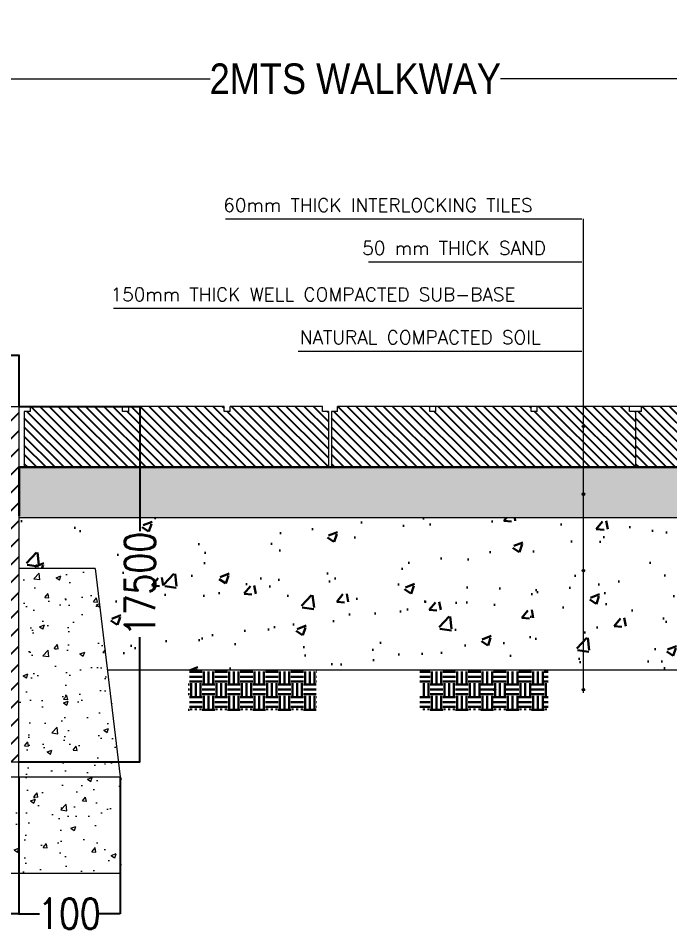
# Model space of a CAD drawing. Header units: centimetres. Extents: x 7997 to 116674, y 1017 to 13844.
# Drawn here: x 19316.1 to 19637, y 9429.8 to 9880.5 of the extents above; entities that cross this region are included whole.
import ezdxf

# ---------------------------------------------------------------- set-up
doc = ezdxf.new("R2010")
doc.units = ezdxf.units.CM
doc.header["$LTSCALE"] = 200
doc.header["$PDMODE"] = 2
for name, color, linetype in [('A_DIM-AXIS', 1, 'Continuous'), ('A_DIM-EXT', 1, 'Continuous'), ('L-LANDSCAPE', 11, 'Continuous')]:
    doc.layers.add(name, color=color, linetype=linetype)
for name, color, linetype, lineweight in [('HAT', 8, 'Continuous', 9), ('HATCH', 8, 'Continuous', 5), ('TEXT', 6, 'Continuous', 18), ('W', 2, 'Continuous', 20), ('WLL', 6, 'Continuous', 30)]:
    doc.layers.add(name, color=color, linetype=linetype, lineweight=lineweight)
doc.styles.add('ROMANS', font='romans.shx', dxfattribs={"width": 0.8})
doc.styles.add('STYLE3', font='romant.shx', dxfattribs={"width": 0.85})
doc.dimstyles.new('DIM INT 200 AXIS', dxfattribs={"dimtxt": 0.4, "dimasz": 0.25, "dimexe": 0.1, "dimexo": 0.1, "dimgap": 0.1, "dimtad": 0, "dimzin": 12, "dimdsep": 46, "dimtxsty": 'STYLE3', "dimblk": 'ARCHTICK', "dimcen": 0.15, "dimdle": 0.1, "dimclrd": 1, "dimclre": 1, "dimclrt": 3, "dimadec": 0, "dimazin": 0, "dimtfac": 1, "dimtmove": 2, "dimatfit": 3, "dimfxl": 0, "dimtolj": 1, "dimtzin": 12, "dimlwd": 13, "dimlwe": 13, "dimarcsym": 0})
doc.dimstyles.new('DIM-INT100', dxfattribs={"dimtxt": 0.16, "dimasz": 0.12, "dimexe": 0.1, "dimexo": 0.1, "dimgap": 0.1, "dimtad": 0, "dimdec": 0, "dimlfac": 100, "dimrnd": 0.5, "dimzin": 12, "dimdsep": 46, "dimtxsty": 'ROMANS', "dimblk": 'ARCHTICK', "dimcen": 0.13, "dimdle": 0.1, "dimclrd": 116, "dimclre": 116, "dimclrt": 2, "dimadec": 0, "dimazin": 0, "dimtfac": 1, "dimtdec": 0, "dimtix": 1, "dimtmove": 0, "dimatfit": 3, "dimldrblk": 'OBLIQUE', "dimfxl": 0, "dimtolj": 1, "dimtzin": 12, "dimarcsym": 0})

# ---------------------------------------------------------------- blocks, each defined once
blk = doc.blocks.new('*X562')
at = {"color": 0}
for p, q in [((-5507.6, 1093.8), (-5500, 1093.8)), ((-5507.6, 1084.4), (-5500, 1084.4)), ((-5496.9, 1071.9), (-5496.9, 1094.5)), ((-5487.5, 1071.9), (-5487.5, 1094.5)), ((-5478.1, 1071.9), (-5478.1, 1094.5)), ((-5475, 1093.8), (-5450, 1093.8)), ((-5475, 1084.4), (-5450, 1084.4)), ((-5446.9, 1071.9), (-5446.9, 1094.5)), ((-5437.5, 1071.9), (-5437.5, 1094.5)), ((-5428.1, 1071.9), (-5428.1, 1094.5)), ((-5425, 1093.8), (-5400, 1093.8)), ((-5425, 1084.4), (-5400, 1084.4)), ((-5396.9, 1071.9), (-5396.9, 1094.5)), ((-5387.5, 1071.9), (-5387.5, 1094.5)), ((-5378.1, 1071.9), (-5378.1, 1094.5)), ((-5375, 1093.8), (-5350, 1093.8)), ((-5375, 1084.4), (-5350, 1084.4)), ((-5346.9, 1071.9), (-5346.9, 1094.5)), ((-5337.5, 1071.9), (-5337.5, 1094.5)), ((-5328.1, 1071.9), (-5328.1, 1094.5)), ((-5325, 1093.8), (-5300, 1093.8)), ((-5325, 1084.4), (-5300, 1084.4)), ((-5296.9, 1071.9), (-5296.9, 1094.5)), ((-5287.5, 1071.9), (-5287.5, 1094.5)), ((-5278.1, 1071.9), (-5278.1, 1094.5)), ((-5275, 1093.8), (-5254.4, 1093.8)), ((-5275, 1084.4), (-5254.4, 1084.4)), ((-5050.8, 1093.8), (-5050, 1093.8)), ((-5050.8, 1084.4), (-5050, 1084.4)), ((-5046.9, 1071.9), (-5046.9, 1094.5)), ((-5037.5, 1071.9), (-5037.5, 1094.5)), ((-5028.1, 1071.9), (-5028.1, 1094.5)), ((-5025, 1093.8), (-5000, 1093.8)), ((-5025, 1084.4), (-5000, 1084.4)), ((-4996.9, 1071.9), (-4996.9, 1094.5)), ((-4987.5, 1071.9), (-4987.5, 1094.5)), ((-4978.1, 1071.9), (-4978.1, 1094.5)), ((-4975, 1093.8), (-4950, 1093.8)), ((-4975, 1084.4), (-4950, 1084.4)), ((-4946.9, 1071.9), (-4946.9, 1094.5)), ((-4937.5, 1071.9), (-4937.5, 1094.5)), ((-4928.1, 1071.9), (-4928.1, 1094.5)), ((-4925, 1093.8), (-4900, 1093.8)), ((-4925, 1084.4), (-4900, 1084.4)), ((-4896.9, 1071.9), (-4896.9, 1094.5)), ((-4887.5, 1071.9), (-4887.5, 1094.5)), ((-4878.1, 1071.9), (-4878.1, 1094.5)), ((-4875, 1093.8), (-4850, 1093.8)), ((-4875, 1084.4), (-4850, 1084.4)), ((-4846.9, 1071.9), (-4846.9, 1094.5)), ((-4837.5, 1071.9), (-4837.5, 1094.5)), ((-4828.1, 1071.9), (-4828.1, 1094.5)), ((-4825, 1093.8), (-4800, 1093.8)), ((-4825, 1084.4), (-4800, 1084.4)), ((-5507.6, 1075), (-5500, 1075)), ((-5503.1, 1046.9), (-5503.1, 1071.9)), ((-5500, 1068.8), (-5475, 1068.8)), ((-5475, 1075), (-5450, 1075)), ((-5471.9, 1046.9), (-5471.9, 1071.9)), ((-5462.5, 1046.9), (-5462.5, 1071.9)), ((-5453.1, 1046.9), (-5453.1, 1071.9)), ((-5450, 1068.8), (-5425, 1068.8)), ((-5425, 1075), (-5400, 1075)), ((-5421.9, 1046.9), (-5421.9, 1071.9)), ((-5412.5, 1046.9), (-5412.5, 1071.9)), ((-5403.1, 1046.9), (-5403.1, 1071.9)), ((-5400, 1068.8), (-5375, 1068.8)), ((-5375, 1075), (-5350, 1075)), ((-5371.9, 1046.9), (-5371.9, 1071.9)), ((-5362.5, 1046.9), (-5362.5, 1071.9)), ((-5353.1, 1046.9), (-5353.1, 1071.9)), ((-5350, 1068.8), (-5325, 1068.8)), ((-5325, 1075), (-5300, 1075)), ((-5321.9, 1046.9), (-5321.9, 1071.9)), ((-5312.5, 1046.9), (-5312.5, 1071.9)), ((-5303.1, 1046.9), (-5303.1, 1071.9)), ((-5300, 1068.8), (-5275, 1068.8)), ((-5275, 1075), (-5254.4, 1075)), ((-5271.9, 1046.9), (-5271.9, 1071.9)), ((-5262.5, 1046.9), (-5262.5, 1071.9)), ((-5050.8, 1075), (-5050, 1075)), ((-5050, 1068.8), (-5025, 1068.8)), ((-5025, 1075), (-5000, 1075)), ((-5021.9, 1046.9), (-5021.9, 1071.9)), ((-5012.5, 1046.9), (-5012.5, 1071.9)), ((-5003.1, 1046.9), (-5003.1, 1071.9)), ((-5000, 1068.8), (-4975, 1068.8)), ((-4975, 1075), (-4950, 1075)), ((-4971.9, 1046.9), (-4971.9, 1071.9)), ((-4962.5, 1046.9), (-4962.5, 1071.9)), ((-4953.1, 1046.9), (-4953.1, 1071.9)), ((-4950, 1068.8), (-4925, 1068.8)), ((-4925, 1075), (-4900, 1075)), ((-4921.9, 1046.9), (-4921.9, 1071.9)), ((-4912.5, 1046.9), (-4912.5, 1071.9)), ((-4903.1, 1046.9), (-4903.1, 1071.9)), ((-4900, 1068.8), (-4875, 1068.8)), ((-4875, 1075), (-4850, 1075)), ((-4871.9, 1046.9), (-4871.9, 1071.9)), ((-4862.5, 1046.9), (-4862.5, 1071.9)), ((-4853.1, 1046.9), (-4853.1, 1071.9)), ((-4850, 1068.8), (-4825, 1068.8)), ((-4825, 1075), (-4800, 1075)), ((-4821.9, 1046.9), (-4821.9, 1071.9)), ((-4812.5, 1046.9), (-4812.5, 1071.9)), ((-4803.1, 1046.9), (-4803.1, 1071.9)), ((-4800, 1068.8), (-4797.5, 1068.8)), ((-5500, 1059.4), (-5475, 1059.4)), ((-5500, 1050), (-5475, 1050)), ((-5450, 1059.4), (-5425, 1059.4)), ((-5450, 1050), (-5425, 1050)), ((-5400, 1059.4), (-5375, 1059.4)), ((-5400, 1050), (-5375, 1050)), ((-5350, 1059.4), (-5325, 1059.4)), ((-5350, 1050), (-5325, 1050)), ((-5300, 1059.4), (-5275, 1059.4)), ((-5300, 1050), (-5275, 1050)), ((-5050, 1059.4), (-5025, 1059.4)), ((-5050, 1050), (-5025, 1050)), ((-5000, 1059.4), (-4975, 1059.4)), ((-5000, 1050), (-4975, 1050)), ((-4950, 1059.4), (-4925, 1059.4)), ((-4950, 1050), (-4925, 1050)), ((-4900, 1059.4), (-4875, 1059.4)), ((-4900, 1050), (-4875, 1050)), ((-4850, 1059.4), (-4825, 1059.4)), ((-4850, 1050), (-4825, 1050)), ((-4800, 1059.4), (-4797.5, 1059.4)), ((-4800, 1050), (-4797.5, 1050)), ((-5507.6, 1043.8), (-5500, 1043.8)), ((-5507.6, 1034.4), (-5500, 1034.4)), ((-5496.9, 1021.9), (-5496.9, 1046.9)), ((-5487.5, 1021.9), (-5487.5, 1046.9)), ((-5478.1, 1021.9), (-5478.1, 1046.9)), ((-5475, 1043.8), (-5450, 1043.8)), ((-5475, 1034.4), (-5450, 1034.4)), ((-5446.9, 1021.9), (-5446.9, 1046.9)), ((-5437.5, 1021.9), (-5437.5, 1046.9)), ((-5428.1, 1021.9), (-5428.1, 1046.9)), ((-5425, 1043.8), (-5400, 1043.8)), ((-5425, 1034.4), (-5400, 1034.4)), ((-5396.9, 1021.9), (-5396.9, 1046.9)), ((-5387.5, 1021.9), (-5387.5, 1046.9)), ((-5378.1, 1021.9), (-5378.1, 1046.9)), ((-5375, 1043.8), (-5350, 1043.8)), ((-5375, 1034.4), (-5350, 1034.4)), ((-5346.9, 1021.9), (-5346.9, 1046.9)), ((-5337.5, 1021.9), (-5337.5, 1046.9)), ((-5328.1, 1021.9), (-5328.1, 1046.9)), ((-5325, 1043.8), (-5300, 1043.8)), ((-5325, 1034.4), (-5300, 1034.4)), ((-5296.9, 1021.9), (-5296.9, 1046.9)), ((-5287.5, 1021.9), (-5287.5, 1046.9)), ((-5278.1, 1021.9), (-5278.1, 1046.9)), ((-5275, 1043.8), (-5254.4, 1043.8)), ((-5275, 1034.4), (-5254.4, 1034.4)), ((-5050.8, 1043.8), (-5050, 1043.8)), ((-5050.8, 1034.4), (-5050, 1034.4)), ((-5046.9, 1021.9), (-5046.9, 1046.9)), ((-5037.5, 1021.9), (-5037.5, 1046.9)), ((-5028.1, 1021.9), (-5028.1, 1046.9)), ((-5025, 1043.8), (-5000, 1043.8)), ((-5025, 1034.4), (-5000, 1034.4)), ((-4996.9, 1021.9), (-4996.9, 1046.9)), ((-4987.5, 1021.9), (-4987.5, 1046.9)), ((-4978.1, 1021.9), (-4978.1, 1046.9)), ((-4975, 1043.8), (-4950, 1043.8)), ((-4975, 1034.4), (-4950, 1034.4)), ((-4946.9, 1021.9), (-4946.9, 1046.9)), ((-4937.5, 1021.9), (-4937.5, 1046.9)), ((-4928.1, 1021.9), (-4928.1, 1046.9)), ((-4925, 1043.8), (-4900, 1043.8)), ((-4925, 1034.4), (-4900, 1034.4)), ((-4896.9, 1021.9), (-4896.9, 1046.9)), ((-4887.5, 1021.9), (-4887.5, 1046.9)), ((-4878.1, 1021.9), (-4878.1, 1046.9)), ((-4875, 1043.8), (-4850, 1043.8)), ((-4875, 1034.4), (-4850, 1034.4)), ((-4846.9, 1021.9), (-4846.9, 1046.9)), ((-4837.5, 1021.9), (-4837.5, 1046.9)), ((-4828.1, 1021.9), (-4828.1, 1046.9)), ((-4825, 1043.8), (-4800, 1043.8)), ((-4825, 1034.4), (-4800, 1034.4)), ((-5507.6, 1025), (-5500, 1025)), ((-5503.1, 1018.4), (-5503.1, 1021.9)), ((-5500, 1018.8), (-5475, 1018.8)), ((-5475, 1025), (-5450, 1025)), ((-5471.9, 1018.4), (-5471.9, 1021.9)), ((-5462.5, 1018.4), (-5462.5, 1021.9)), ((-5453.1, 1018.4), (-5453.1, 1021.9)), ((-5450, 1018.8), (-5425, 1018.8)), ((-5425, 1025), (-5400, 1025)), ((-5421.9, 1018.4), (-5421.9, 1021.9)), ((-5412.5, 1018.4), (-5412.5, 1021.9)), ((-5403.1, 1018.4), (-5403.1, 1021.9)), ((-5400, 1018.8), (-5375, 1018.8)), ((-5375, 1025), (-5350, 1025)), ((-5371.9, 1018.4), (-5371.9, 1021.9)), ((-5362.5, 1018.4), (-5362.5, 1021.9)), ((-5353.1, 1018.4), (-5353.1, 1021.9)), ((-5350, 1018.8), (-5325, 1018.8)), ((-5325, 1025), (-5300, 1025)), ((-5321.9, 1018.4), (-5321.9, 1021.9)), ((-5312.5, 1018.4), (-5312.5, 1021.9)), ((-5303.1, 1018.4), (-5303.1, 1021.9)), ((-5300, 1018.8), (-5275, 1018.8)), ((-5275, 1025), (-5254.4, 1025)), ((-5271.9, 1018.4), (-5271.9, 1021.9)), ((-5262.5, 1018.4), (-5262.5, 1021.9)), ((-5050.8, 1025), (-5050, 1025)), ((-5050, 1018.8), (-5025, 1018.8)), ((-5025, 1025), (-5000, 1025)), ((-5021.9, 1018.4), (-5021.9, 1021.9)), ((-5012.5, 1018.4), (-5012.5, 1021.9)), ((-5003.1, 1018.4), (-5003.1, 1021.9)), ((-5000, 1018.8), (-4975, 1018.8)), ((-4975, 1025), (-4950, 1025)), ((-4971.9, 1018.4), (-4971.9, 1021.9)), ((-4962.5, 1018.4), (-4962.5, 1021.9)), ((-4953.1, 1018.4), (-4953.1, 1021.9)), ((-4950, 1018.8), (-4925, 1018.8)), ((-4925, 1025), (-4900, 1025)), ((-4921.9, 1018.4), (-4921.9, 1021.9)), ((-4912.5, 1018.4), (-4912.5, 1021.9)), ((-4903.1, 1018.4), (-4903.1, 1021.9)), ((-4900, 1018.8), (-4875, 1018.8)), ((-4875, 1025), (-4850, 1025)), ((-4871.9, 1018.4), (-4871.9, 1021.9)), ((-4862.5, 1018.4), (-4862.5, 1021.9)), ((-4853.1, 1018.4), (-4853.1, 1021.9)), ((-4850, 1018.8), (-4825, 1018.8)), ((-4825, 1025), (-4800, 1025)), ((-4821.9, 1018.4), (-4821.9, 1021.9)), ((-4812.5, 1018.4), (-4812.5, 1021.9)), ((-4803.1, 1018.4), (-4803.1, 1021.9)), ((-4800, 1018.8), (-4797.5, 1018.8))]:
    blk.add_line(p, q, dxfattribs=at)
blk = doc.blocks.new('_ArchTick')
at = {"color": 0, "linetype": 'ByBlock', "const_width": 0.15}
blk.add_lwpolyline([(-0.5, -0.5), (0.5, 0.5)], dxfattribs=at)
blk = doc.blocks.new('*D575')
at = {"layer": 'A_DIM-EXT', "color": 116, "linetype": 'ByBlock', "lineweight": -2, "ltscale": 15, "transparency": 16777216}
for p, q in [((19316.34, 9506.86), (19316.34, 9439.55)), ((19241.45, 9459.43), (19241.45, 9439.55)), ((19241.35, 9439.65), (19264.23, 9439.65)), ((19316.44, 9439.65), (19293.57, 9439.65))]:
    blk.add_line(p, q, dxfattribs=at)
at = {"layer": 'Defpoints', "color": 0, "linetype": 'ByBlock', "ltscale": 15, "transparency": 16777216}
for p in [(19316.34, 9506.96), (19241.45, 9459.53), (19241.45, 9439.65)]:
    blk.add_point(p, dxfattribs=at)
at = {"layer": 'A_DIM-EXT', "color": 116, "linetype": 'ByBlock', "lineweight": -2, "ltscale": 15, "transparency": 16777216, "xscale": 0.12, "yscale": 0.12, "zscale": 0.12, "rotation": 180}
blk.add_blockref('_ArchTick', (19241.45, 9439.65), dxfattribs=at)
at = {"layer": 'A_DIM-EXT', "color": 116, "linetype": 'ByBlock', "lineweight": -2, "ltscale": 15, "transparency": 16777216, "xscale": 0.12, "yscale": 0.12, "zscale": 0.12}
blk.add_blockref('_ArchTick', (19316.34, 9439.65), dxfattribs=at)
at = {"layer": 'A_DIM-EXT', "color": 2, "linetype": 'ByBlock', "ltscale": 15, "transparency": 16777216, "insert": (19278.9, 9439.65), "char_height": 15, "attachment_point": 5, "style": 'ROMANS'}
blk.add_mtext('\\A1;150', dxfattribs=at)
blk = doc.blocks.new('_OBLIQUE')
at = {"color": 0, "linetype": 'ByBlock'}
blk.add_line((-0.5, -0.5), (0.5, 0.5), dxfattribs=at)
blk = doc.blocks.new('*D576')
at = {"layer": 'A_DIM-EXT', "color": 116, "linetype": 'ByBlock', "lineweight": -2, "ltscale": 15, "transparency": 16777216}
for p, q in [((19316.34, 9506.86), (19316.34, 9439.55)), ((19366.27, 9506.86), (19366.27, 9439.55)), ((19316.24, 9439.65), (19326.63, 9439.65)), ((19366.37, 9439.65), (19355.98, 9439.65))]:
    blk.add_line(p, q, dxfattribs=at)
at = {"layer": 'Defpoints', "color": 0, "linetype": 'ByBlock', "ltscale": 15, "transparency": 16777216}
for p in [(19316.34, 9506.96), (19366.27, 9506.96), (19316.34, 9439.65)]:
    blk.add_point(p, dxfattribs=at)
at = {"layer": 'A_DIM-EXT', "color": 116, "linetype": 'ByBlock', "lineweight": -2, "ltscale": 15, "transparency": 16777216, "xscale": 0.12, "yscale": 0.12, "zscale": 0.12, "rotation": 180}
blk.add_blockref('_ArchTick', (19316.34, 9439.65), dxfattribs=at)
at = {"layer": 'A_DIM-EXT', "color": 116, "linetype": 'ByBlock', "lineweight": -2, "ltscale": 15, "transparency": 16777216, "xscale": 0.12, "yscale": 0.12, "zscale": 0.12}
blk.add_blockref('_ArchTick', (19366.27, 9439.65), dxfattribs=at)
at = {"layer": 'A_DIM-EXT', "color": 2, "linetype": 'ByBlock', "ltscale": 15, "transparency": 16777216, "insert": (19341.31, 9439.65), "char_height": 15, "attachment_point": 5, "style": 'ROMANS'}
blk.add_mtext('\\A1;100', dxfattribs=at)
blk = doc.blocks.new('*D579')
at = {"layer": 'A_DIM-EXT', "color": 116, "linetype": 'ByBlock', "lineweight": -2, "ltscale": 15, "transparency": 16777216}
for p, q in [((19266.59, 9714.55), (19276.98, 9714.55)), ((19266.69, 9689.55), (19266.69, 9714.65)), ((19316.71, 9714.55), (19306.32, 9714.55)), ((19316.61, 9689.55), (19316.61, 9714.65))]:
    blk.add_line(p, q, dxfattribs=at)
at = {"layer": 'Defpoints', "color": 0, "linetype": 'ByBlock', "ltscale": 15, "transparency": 16777216}
for p in [(19266.69, 9714.55), (19266.69, 9689.45), (19316.61, 9689.45)]:
    blk.add_point(p, dxfattribs=at)
at = {"layer": 'A_DIM-EXT', "color": 116, "linetype": 'ByBlock', "lineweight": -2, "ltscale": 15, "transparency": 16777216, "xscale": 0.12, "yscale": 0.12, "zscale": 0.12, "rotation": 180}
blk.add_blockref('_ArchTick', (19266.69, 9714.55), dxfattribs=at)
at = {"layer": 'A_DIM-EXT', "color": 116, "linetype": 'ByBlock', "lineweight": -2, "ltscale": 15, "transparency": 16777216, "xscale": 0.12, "yscale": 0.12, "zscale": 0.12}
blk.add_blockref('_ArchTick', (19316.61, 9714.55), dxfattribs=at)
at = {"layer": 'A_DIM-EXT', "color": 2, "linetype": 'ByBlock', "ltscale": 15, "transparency": 16777216, "insert": (19291.65, 9714.55), "char_height": 15, "attachment_point": 5, "style": 'ROMANS'}
blk.add_mtext('\\A1;100', dxfattribs=at)
blk = doc.blocks.new('*D580')
at = {"layer": 'A_DIM-EXT', "color": 116, "linetype": 'ByBlock', "lineweight": -2, "ltscale": 15, "transparency": 16777216}
for p, q in [((19316.71, 9689.45), (19376.14, 9689.45)), ((19376.04, 9689.55), (19376.04, 9628.05)), ((19376.04, 9514.35), (19376.04, 9575.85)), ((19316.44, 9514.45), (19376.14, 9514.45))]:
    blk.add_line(p, q, dxfattribs=at)
at = {"layer": 'Defpoints', "color": 0, "linetype": 'ByBlock', "ltscale": 15, "transparency": 16777216}
for p in [(19316.61, 9689.45), (19316.34, 9514.45), (19376.04, 9514.45)]:
    blk.add_point(p, dxfattribs=at)
at = {"layer": 'A_DIM-EXT', "color": 116, "linetype": 'ByBlock', "lineweight": -2, "ltscale": 15, "transparency": 16777216, "xscale": 0.12, "yscale": 0.12, "zscale": 0.12}
for p, rotation in [((19376.04, 9689.45), 90), ((19376.04, 9514.45), 270)]:
    blk.add_blockref('_ArchTick', p, dxfattribs=dict(at, rotation=rotation))
at = {"layer": 'A_DIM-EXT', "color": 2, "linetype": 'ByBlock', "ltscale": 15, "transparency": 16777216, "insert": (19376.04, 9601.95), "char_height": 15, "attachment_point": 5, "rotation": 90, "style": 'ROMANS'}
blk.add_mtext('\\A1;17500', dxfattribs=at)
blk = doc.blocks.new('*D585')
at = {"layer": 'Defpoints', "color": 0, "transparency": 16777216}
for p in [(19241.46, 9850.71), (19241.46, 9813.12), (19722.81, 9813.12)]:
    blk.add_point(p, dxfattribs=at)
at = {"layer": 'L-LANDSCAPE', "color": 1, "lineweight": 13, "transparency": 16777216}
for p, q in [((19241.36, 9850.71), (19410.61, 9850.71)), ((19241.46, 9813.22), (19241.46, 9850.81)), ((19722.91, 9850.71), (19553.65, 9850.71)), ((19722.81, 9813.22), (19722.81, 9850.81))]:
    blk.add_line(p, q, dxfattribs=at)
at = {"layer": 'L-LANDSCAPE', "color": 1, "lineweight": 13, "transparency": 16777216, "xscale": 0.25, "yscale": 0.25, "zscale": 0.25}
for p, rotation in [((19241.46, 9850.71), 179.9999999999783), ((19722.81, 9850.71), 359.9999999999783)]:
    blk.add_blockref('_ArchTick', p, dxfattribs=dict(at, rotation=rotation))
at = {"layer": 'L-LANDSCAPE', "color": 3, "transparency": 16777216, "insert": (19482.13, 9850.71), "char_height": 20, "attachment_point": 5, "style": 'STYLE3'}
blk.add_mtext('\\A1;{\\fArial|b0|i0|c0|p34;\\H0.75x;2MTS WALKWAY} ', dxfattribs=at)

msp = doc.modelspace()

# ---------------------------------------------------------------- hatches: boundary and pattern name
at = {"layer": 'A_DIM-AXIS'}
h = msp.add_hatch(dxfattribs=at)
h.set_pattern_fill('ANSI31', color=253, scale=50, style=0)
h.set_pattern_definition([(45, (-2354.348, -8307.5886), (-4.4194174, 4.4194174), [])])
edge = h.paths.add_edge_path()
edge.add_line((19278.7353, 9514.4502), (19241.5728, 9514.4502))
edge.add_line((19241.5728, 9514.4502), (19241.724, 9614.5612))
edge.add_line((19241.724, 9614.5612), (19263.8422, 9680.9157))
edge.add_arc((19275.6832, 9676.9687), 12.4815, 450, 521.565051, ccw=False)
edge.add_line((19275.6832, 9689.4502), (19278.8806, 9689.4502))
edge.add_line((19278.8806, 9689.4502), (19278.8273, 9625.3095))
edge.add_arc((19278.9972, 9624.6766), 0.6553, 465.024676, 614.880169)
edge.add_line((19278.8263, 9624.044), (19278.7353, 9514.4502))
edge = h.paths.add_edge_path()
edge.add_line((19316.3839, 9514.4502), (19278.7353, 9514.4502))
edge.add_line((19278.7353, 9514.4502), (19278.8263, 9624.044))
edge.add_arc((19278.9972, 9624.6766), 0.6553, 254.880169, 465.024676)
edge.add_line((19278.8273, 9625.3095), (19278.8806, 9689.4502))
edge.add_line((19278.8806, 9689.4502), (19316.6131, 9689.4502))
edge.add_line((19316.6131, 9689.4502), (19316.3839, 9514.4502))
h = msp.add_hatch(dxfattribs=at)
h.set_pattern_fill('ANSI31', color=253, angle=90, style=0)
h.set_pattern_definition([(135, (-347663.9132, -1211294.049), (-2.24506403, -2.24506403), [])])
h.paths.add_polyline_path([(19468.8875, 9686.9539), (19465.8919, 9686.9539), (19465.8919, 9689.4502), (19420.4592, 9689.4502), (19420.4592, 9686.9539), (19417.4636, 9686.9539), (19417.4636, 9689.4502), (19370.5332, 9689.4502), (19370.5332, 9686.9539), (19367.5376, 9686.9539), (19367.5376, 9689.4502), (19322.1049, 9689.4502), (19322.1049, 9686.9539), (19319.1094, 9686.9539), (19319.1094, 9659.4946), (19468.8875, 9659.4946)])
h = msp.add_hatch(dxfattribs=at)
h.set_pattern_fill('ANSI31', color=253, angle=90, style=0)
h.set_pattern_definition([(135, (-347512.6373, -1211294.049), (-2.24506403, -2.24506403), [])])
h.paths.add_polyline_path([(19620.1633, 9686.9539), (19617.1678, 9686.9539), (19617.1678, 9689.4502), (19571.7351, 9689.4502), (19571.7351, 9686.9539), (19568.7395, 9686.9539), (19568.7395, 9689.4502), (19521.8091, 9689.4502), (19521.8091, 9686.9539), (19518.8135, 9686.9539), (19518.8135, 9689.4502), (19473.3808, 9689.4502), (19473.3808, 9686.9539), (19470.3852, 9686.9539), (19470.3852, 9659.4946), (19620.1633, 9659.4946)])
h = msp.add_hatch(dxfattribs=at)
h.set_pattern_fill('ANSI31', color=253, angle=90, style=0)
h.set_pattern_definition([(135, (-347362.8592, -1211294.049), (-2.24506403, -2.24506403), [])])
h.paths.add_polyline_path([(19722.8076, 9686.9539), (19722.8076, 9689.4502), (19721.5132, 9689.4502), (19721.5132, 9686.9539), (19718.5176, 9686.9539), (19718.5176, 9689.4502), (19671.5872, 9689.4502), (19671.5872, 9686.9539), (19668.5916, 9686.9539), (19668.5916, 9689.4502), (19623.1589, 9689.4502), (19623.1589, 9686.9539), (19620.1633, 9686.9539), (19620.1633, 9659.4946), (19722.8076, 9659.4946)])
at = {"layer": 'HAT'}
h = msp.add_hatch(dxfattribs=at)
h.set_pattern_fill('AR-SAND', color=256, scale=0.1)
h.set_pattern_definition([(37.5, (-347444.287, -1210349.8263), (-0.16000313, 4.894132373), [0, -3.8608, 0, -4.318, 0, -4.1275]), (7.5, (-347444.287, -1210349.8263), (4.49523283, 7.168251006), [0, -2.0828, 0, -3.4798, 0, -1.3335]), (327.5, (-347447.4113, -1210349.8263), (7.909923702, 0.014371847), [0, -1.27, 0, -4.572, 0, -5.969]), (317.5, (-347447.411, -1210349.826), (7.635564525, 2.229293233), [0, -0.635, 0, -2.9972, 0, -3.429])])
h.paths.add_polyline_path([(19722.8076, 9659.4946), (19470.3852, 9659.4946), (19316.6131, 9659.4946), (19316.6131, 9634.5316), (19722.8076, 9634.5316)])
at = {"layer": 'HATCH'}
h = msp.add_hatch(dxfattribs=at)
h.set_pattern_fill('AR-CONC', color=8, scale=3.328402, style=0)
h.set_pattern_definition([(50, (-35284.803, 2870.296), (23.873305, -2.0886435), [2.496302, -27.45932]), (355, (-35284.803, 2870.296), (-4.618203, 25.035981), [1.997041, -21.967456]), (100.4514, (-35282.814, 2870.122), (19.25512, 22.947322), [2.12153, -23.336831]), (46.1842, (-35284.803, 2876.953), (35.522076, -5.509139), [3.744453, -41.18898]), (96.6356, (-35281.843, 2876.494), (31.109336, 32.422562), [3.182295, -35.00524]), (351.1842, (-35284.803, 2876.953), (31.10931, 32.422587), [2.995562, -32.951183]), (21, (-35281.475, 2875.289), (19.8674685, -13.400777), [2.496302, -27.45932]), (326, (-35281.475, 2875.289), (8.098513, 24.135911), [1.997041, -21.967456]), (71.4514, (-35279.82, 2874.172), (27.96599, 10.735113), [2.12153, -23.336831]), (37.5, (-35284.803, 2870.296), (0.4047289, 11.0800469), [0, -21.7011834, 0, -22.300296, 0, -22.0506657]), (7.5, (-35284.803, 2870.296), (8.7560127, 13.1276088), [0, -12.714497, 0, -21.201923, 0, -8.404216]), (327.5, (-35292.226, 2870.296), (17.7677586, -0.7507169), [0, -8.321006, 0, -25.9615385, 0, -34.4489645]), (317.5, (-35295.554, 2870.296), (19.4107823, 3.3318966), [0, -10.8173077, 0, -17.2411243, 0, -24.4637574])])
h.paths.add_polyline_path([(19366.987, 9507.2156), (19317.061, 9507.2156), (19316.6131, 9609.5685), (19354.0576, 9609.5685)])
edge = h.paths.add_edge_path()
edge.add_line((19366.987, 9507.2156), (19366.987, 9459.7858))
edge.add_line((19366.987, 9459.7858), (19242.172, 9459.7858))
edge.add_line((19242.172, 9459.7858), (19242.2436, 9507.2156))
edge.add_line((19242.2436, 9507.2156), (19279.4276, 9507.2156))
edge.add_line((19279.4276, 9507.2156), (19279.4112, 9487.442))
edge.add_arc((19279.4451, 9486.7876), 0.6553, 452.973351, 540)
edge.add_arc((19279.4451, 9486.7876), 0.6553, 540, 720)
edge.add_arc((19279.4451, 9486.7876), 0.6553, 360, 452.973351)
edge.add_line((19279.4112, 9487.442), (19279.4276, 9507.2156))
edge.add_line((19279.4276, 9507.2156), (19366.987, 9507.2156))
at = {"layer": 'WLL', "linetype": 'Continuous'}
h = msp.add_hatch(dxfattribs=at)
h.set_pattern_fill('AR-CONC', color=8, scale=0.25)
h.set_pattern_definition([(50, (-347444.287, -1210349.826), (45.5461672, -3.9847714), [4.7625, -52.3875]), (355, (-347444.287, -1210349.826), (-8.8108554, 47.7642113), [3.81, -41.910146]), (100.4514447, (-347440.49, -1210350.16), (36.7353118, 43.779438), [4.0475022, -44.5225611]), (46.1842, (-347444.287, -1210337.126), (67.7697602, -10.510582), [7.14375, -78.58125]), (96.6355576, (-347438.64, -1210338), (59.3510335, 61.856531), [6.0712558, -66.783902]), (351.184151, (-347444.29, -1210337.126), (59.3510335, 61.856531), [5.7149918, -62.864933]), (21, (-347437.937, -1210340.3), (37.9035978, -25.5662995), [4.7625, -52.3875]), (326, (-347437.937, -1210340.3), (15.4505071, 46.0469915), [3.81, -41.91]), (71.451445, (-347434.78, -1210342.43), (53.3541048, 20.4806922), [4.0475022, -44.5224844]), (37.5, (-347444.287, -1210349.826), (0.77215081, 21.13875972), [0, -41.402, 0, -42.545, 0, -42.06875]), (7.5, (-347444.287, -1210349.826), (16.70491563, 25.0451437), [0, -24.257, 0, -40.4495, 0, -16.03375]), (327.5, (-347458.448, -1210349.826), (33.8976488, -1.432186), [0, -15.875, 0, -49.53, 0, -65.7225]), (317.5, (-347464.798, -1210349.826), (37.03229535, 6.35662276), [0, -20.6375, 0, -32.893, 0, -46.6725])])
h.paths.add_polyline_path([(19722.8845, 9596.4618), (19718.2702, 9596.4618), (19730.3751, 9600.1661), (19722.8076, 9600.1661), (19722.8076, 9634.5316), (19316.5316, 9634.5316), (19316.4946, 9609.5685), (19354.0576, 9609.5685), (19359.9991, 9559.6425), (19722.8845, 9559.6425)])
h.paths.add_polyline_path([(19382.0405, 9592.7502), (19382.0405, 9611.1502), (19370.0405, 9611.1502), (19370.0405, 9592.7502)], flags=24)

# ---------------------------------------------------------------- linework, layer by layer
at = {"layer": 'HAT'}
for p, q in [((19418.1313, 9781.7481), (19593.7244, 9781.7481)), ((19594.4514, 9548.4611), (19594.4514, 9781.7481)), ((19488.5959, 9760.6366), (19593.7244, 9760.6366)), ((19363.1003, 9737.7658), (19593.7244, 9737.7658)), ((19453.9569, 9716.6544), (19593.7244, 9716.6544))]:
    msp.add_line(p, q, dxfattribs=at)
for centre in [(19594.4514, 9679.6474), (19594.4514, 9646.1873), (19594.4514, 9608.5476), (19550.7392, 9549.9827), (19594.4514, 9549.9827)]:
    msp.add_circle(centre, 0.6553, dxfattribs=at)
at = {"layer": 'W', "color": 6}
for p, q in [((19275.6832, 9689.4502), (19316.6131, 9689.4502)), ((19316.3424, 9506.9613), (19316.6131, 9689.4502)), ((19319.1094, 9686.9539), (19319.1094, 9659.4946)), ((19322.1049, 9686.9539), (19319.1094, 9686.9539)), ((19367.5376, 9689.4502), (19322.1049, 9689.4502)), ((19417.4636, 9689.4502), (19322.1049, 9689.4502)), ((19322.1049, 9686.9539), (19322.1049, 9689.4502)), ((19367.5376, 9686.9539), (19367.5376, 9689.4502)), ((19370.5332, 9686.9539), (19367.5376, 9686.9539)), ((19370.5332, 9686.9539), (19370.5332, 9689.4502)), ((19417.4636, 9686.9539), (19417.4636, 9689.4502)), ((19420.4592, 9686.9539), (19417.4636, 9686.9539)), ((19465.8919, 9689.4502), (19420.4592, 9689.4502)), ((19420.4592, 9686.9539), (19420.4592, 9689.4502)), ((19465.8919, 9686.9539), (19465.8919, 9689.4502)), ((19468.8875, 9686.9539), (19465.8919, 9686.9539)), ((19468.8875, 9686.9539), (19468.8875, 9659.4946)), ((19470.3852, 9686.9539), (19470.3852, 9659.4946)), ((19473.3808, 9686.9539), (19470.3852, 9686.9539)), ((19470.3852, 9686.9539), (19470.3852, 9659.4946)), ((19473.3808, 9686.9539), (19470.3852, 9686.9539)), ((19722.8076, 9689.4502), (19473.3808, 9689.4502)), ((19473.3808, 9686.9539), (19473.3808, 9689.4502)), ((19473.3808, 9686.9539), (19473.3808, 9689.4502)), ((19518.8135, 9686.9539), (19518.8135, 9689.4502)), ((19521.8091, 9686.9539), (19518.8135, 9686.9539)), ((19568.7395, 9689.4502), (19521.8091, 9689.4502)), ((19521.8091, 9686.9539), (19521.8091, 9689.4502)), ((19568.7395, 9686.9539), (19568.7395, 9689.4502)), ((19571.7351, 9686.9539), (19568.7395, 9686.9539)), ((19617.1678, 9689.4502), (19571.7351, 9689.4502)), ((19571.7351, 9686.9539), (19571.7351, 9689.4502)), ((19617.1678, 9686.9539), (19617.1678, 9689.4502)), ((19620.1633, 9686.9539), (19617.1678, 9686.9539)), ((19620.1633, 9686.9539), (19620.1633, 9659.4946)), ((19620.1633, 9686.9539), (19620.1633, 9659.4946)), ((19623.1589, 9686.9539), (19620.1633, 9686.9539)), ((19623.1589, 9686.9539), (19623.1589, 9689.4502)), ((19468.8875, 9659.4946), (19316.6131, 9659.4946)), ((19722.8076, 9659.4946), (19470.3852, 9659.4946)), ((19722.8076, 9634.5316), (19316.6131, 9634.5316)), ((19354.0576, 9609.5685), (19316.6131, 9609.5685)), ((19354.0576, 9609.5685), (19366.2684, 9506.9613)), ((19722.8076, 9559.6425), (19359.9991, 9559.6425)), ((19241.4534, 9514.4502), (19316.3424, 9514.4502)), ((19241.4534, 9506.9613), (19366.2684, 9506.9613)), ((19366.2684, 9506.9613), (19366.2684, 9459.5316)), ((19241.4534, 9459.5316), (19366.2684, 9459.5316))]:
    msp.add_line(p, q, dxfattribs=at)
at = {"layer": 'WLL', "color": 8, "linetype": 'Continuous'}
for p, q in [((19316.6131, 9659.4946), (19722.8076, 9659.4946)), ((19316.6131, 9635.6013), (19316.6131, 9659.4946))]:
    msp.add_line(p, q, dxfattribs=at)

# ---------------------------------------------------------------- block references
at = {"layer": 'WLL', "color": 8, "linetype": 'Continuous', "xscale": -0.2496301775209986, "yscale": 0.2496301775209986, "zscale": 0.2496301775209986}
msp.add_blockref('*X562', (18202.225, 9285.6572), dxfattribs=at)

# ---------------------------------------------------------------- texts
at = {"layer": 'TEXT', "style": 'ROMANS'}
for s, p in [('60mm THICK INTERLOCKING TILES', (19417.1208, 9785.2205)), ('50 mm THICK SAND', (19485.545, 9764.109)), ('150mm THICK WELL COMPACTED SUB-BASE', (19361.6016, 9741.2383)), ('NATURAL COMPACTED SOIL', (19454.7969, 9720.1268))]:
    msp.add_text(s, height=6.656805, dxfattribs=at).set_placement(p)

# ---------------------------------------------------------------- dimensions: what is measured, and where the dimension line sits
at = {"layer": 'A_DIM-EXT', "linetype": 'ByBlock', "ltscale": 15}
for base, p1, p2, text, picture, middle in [((19266.687, 9714.5525), (19316.6131, 9689.4502), (19266.687, 9689.4502), '100', '*D579', (19291.65, 9714.5525)), ((19241.4534, 9439.645), (19316.3424, 9506.9613), (19241.4534, 9459.5316), '150', '*D575', (19278.8979, 9439.645)), ((19316.3424, 9439.645), (19366.2684, 9506.9613), (19316.3424, 9506.9613), '100', '*D576', (19341.3054, 9439.645))]:
    dim = msp.add_linear_dim(base=base, p1=p1, p2=p2, angle=180, text=text, dimstyle='DIM-INT100', override={"dimtxt": 15, "dimtmove": 1, "dimarcsym": 1}, dxfattribs=at)
    dim.commit()
    dim.dimension.update_dxf_attribs({"geometry": picture, "text_midpoint": middle})
dim = msp.add_linear_dim(base=(19376.0405, 9514.4502), p1=(19316.6131, 9689.4502), p2=(19316.3424, 9514.4502), angle=90, dimstyle='DIM-INT100', override={"dimtxt": 15, "dimtmove": 1, "dimarcsym": 1}, dxfattribs=at)
dim.commit()
dim.dimension.update_dxf_attribs({"geometry": '*D580', "text_midpoint": (19376.0405, 9601.9502)})
at = {"layer": 'L-LANDSCAPE'}
dim = msp.add_aligned_dim(p1=(19722.8076, 9813.1167), p2=(19241.46, 9813.1167), distance=-37.5962, text='{\\fArial|b0|i0|c0|p34;\\H0.75x;2MTS WALKWAY} ', dimstyle='DIM INT 200 AXIS', override={"dimtxt": 20}, dxfattribs=at)
dim.commit()
dim.dimension.update_dxf_attribs({"geometry": '*D585', "text_midpoint": (19482.1338, 9850.7129)})

doc.saveas('drawing.dxf')
